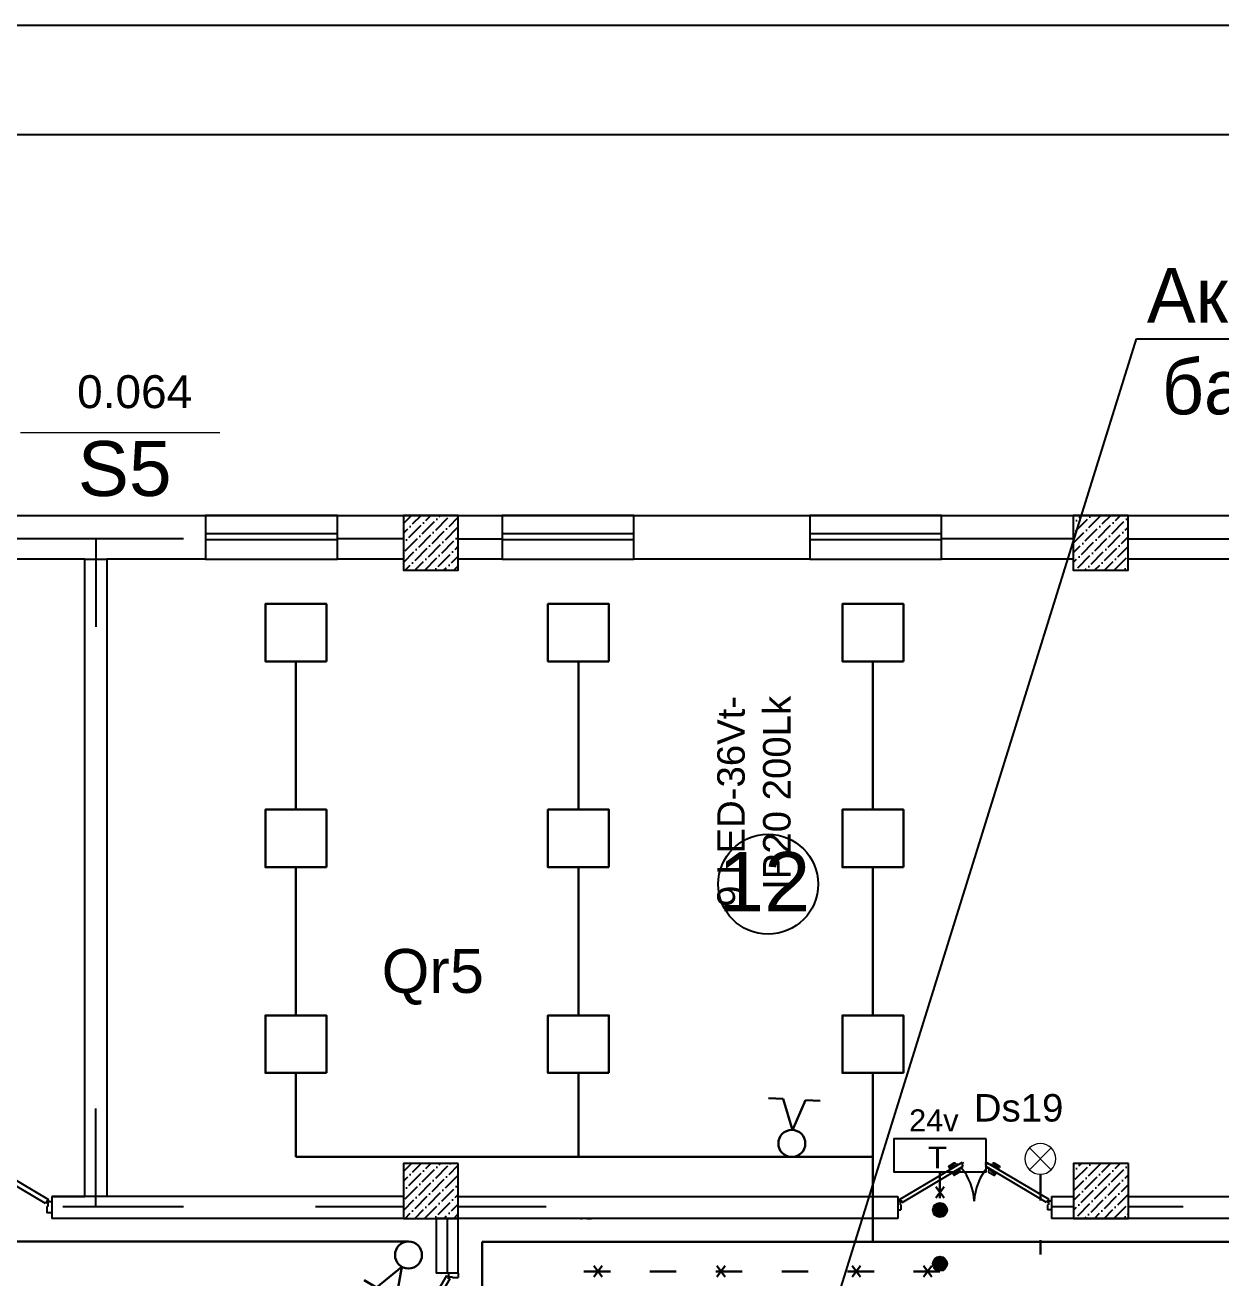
# Model space of a CAD drawing. Header units: millimetres. Extents: x 42452 to 2852333, y -419346 to 834876.
# Drawn here: x 2525997 to 2536882, y 335688 to 347095 of the extents above; entities that cross this region are included whole.
import ezdxf
from ezdxf import colors
from ezdxf.entities.mleader import LeaderData, LeaderLine
from ezdxf.math import Vec2, Vec3

# ---------------------------------------------------------------- set-up
doc = ezdxf.new("R2010")
doc.units = ezdxf.units.MM
doc.linetypes.add('( Hidden )', pattern=[0.275, 0.15, -0.125])
doc.linetypes.add('ACAD_ISO03W100', pattern=[30, 12, -18])
for name, color, linetype, lineweight in [('c_dv_l x_tti-25_Ном._пера__21_Ном._пера__21', 7, 'Continuous', 30), ('memar', 7, 'Continuous', 25), ('Выкл2_IP20', 5, 'Continuous', 30), ('ДВЕРИ', 7, 'Continuous', 5), ('ДС', 5, 'Continuous', 30), ('надписи', 5, 'Continuous', 30), ('Соед_газа', 184, 'ACAD_ISO03W100', 30), ('Соедин', 5, 'Continuous', 30), ('Соедин_роз', 94, 'Continuous', 30), ('текст_свет', 5, 'Continuous', 30), ('Шит', 1, 'Continuous', 30)]:
    doc.layers.add(name, color=color, linetype=linetype, lineweight=lineweight)
doc.layers.add('Layer2', color=7, linetype='Continuous')
doc.layers.add('размер', color=7, linetype='Continuous')
doc.styles.add('Arial', font='arial.ttf', dxfattribs={"height": 200})
doc.styles.add('my_own', font='arial.ttf')
doc.styles.get("Standard").update_dxf_attribs({"font": 'arial.ttf'})
doc.styles.add('СГЕНЕРИР_СТИЛЬ_1', font='arial.ttf')

# ---------------------------------------------------------------- blocks, each defined once
blk = doc.blocks.new('DSA')
at = {"layer": 'ДВЕРИ', "color": 251, "lineweight": 25, "true_color": 0x636466}
for p, q in [((153780, 788017), (153820, 788017)), ((153820, 787965), (153820, 788016)), ((155388, 788017), (155348, 788017)), ((155348, 787965), (155348, 788016)), ((153780, 787928), (153812, 787928)), ((153780, 787928), (153812, 787928)), ((153804, 787910), (153811, 787922)), ((153804, 787910), (154462, 787520)), ((153811, 787922), (153818, 787918)), ((153812, 787928), (153812, 787965)), ((153812, 787965), (153820, 787965)), ((153818, 787918), (153832, 787941)), ((153832, 787941), (154468, 787562)), ((155336, 787941), (154700, 787562)), ((155364, 787910), (154706, 787520)), ((155350, 787918), (155336, 787941)), ((155356, 787965), (155348, 787965)), ((155357, 787922), (155350, 787918)), ((155356, 787928), (155356, 787965)), ((155388, 787928), (155356, 787928)), ((155388, 787928), (155356, 787928)), ((155364, 787910), (155357, 787922)), ((154366, 787654), (154365, 787652)), ((154367, 787641), (154409, 787616)), ((154428, 787627), (154377, 787657)), ((154740, 787627), (154791, 787657)), ((154801, 787641), (154760, 787616)), ((154802, 787654), (154804, 787652)), ((154318, 787574), (154320, 787576)), ((154372, 787532), (154321, 787563)), ((154331, 787579), (154372, 787555)), ((154365, 787571), (154368, 787575)), ((154415, 787542), (154365, 787571)), ((154383, 787557), (154384, 787560)), ((154388, 787610), (154391, 787615)), ((154391, 787615), (154441, 787585)), ((154401, 787550), (154394, 787538)), ((154411, 787605), (154410, 787603)), ((154418, 787546), (154415, 787542)), ((154426, 787594), (154433, 787605)), ((154441, 787585), (154438, 787580)), ((154456, 787542), (154468, 787562)), ((154470, 787534), (154456, 787542)), ((154462, 787520), (154470, 787534)), ((154698, 787534), (154712, 787542)), ((154706, 787520), (154698, 787534)), ((154712, 787542), (154700, 787562)), ((154777, 787615), (154727, 787585)), ((154727, 787585), (154730, 787580)), ((154742, 787594), (154735, 787605)), ((154750, 787546), (154753, 787542)), ((154753, 787542), (154803, 787571)), ((154757, 787605), (154758, 787603)), ((154767, 787550), (154775, 787538)), ((154780, 787610), (154777, 787615)), ((154785, 787557), (154784, 787560)), ((154837, 787579), (154796, 787555)), ((154797, 787532), (154847, 787563)), ((154803, 787571), (154800, 787575)), ((154850, 787574), (154848, 787576))]:
    blk.add_line(p, q, dxfattribs=at)
for centre, radius, start, end in [((154002, 787952), 583, 319.7101, 357.5846), ((155160, 787950), 576, 182.1815, 220.5237), ((154371, 787648), 7.98, 149.2867, 239.2867), ((154373, 787650), 7.98, 59.2867, 149.2867), ((154795, 787650), 7.98, 30.7133, 120.7133), ((154797, 787648), 7.98, 300.7133, 30.7133), ((154325, 787569), 7.98, 149.2867, 239.2867), ((154327, 787572), 7.98, 59.2867, 149.2867), ((154376, 787561), 7.98, 239.2867, 329.2867), ((154380, 787546), 16, 239.2867, 329.2867), ((154404, 787609), 7.98, 329.2867, 59.2867), ((154420, 787613), 16, 329.2867, 59.2867), ((154748, 787613), 16, 120.7133, 210.7133), ((154764, 787609), 7.98, 120.7133, 210.7133), ((154788, 787546), 16, 210.7133, 300.7133), ((154792, 787561), 7.98, 210.7133, 300.7133), ((154842, 787572), 7.98, 30.7133, 120.7133), ((154843, 787569), 7.98, 300.7133, 30.7133)]:
    blk.add_arc(centre, radius, start, end, dxfattribs=at)
blk = doc.blocks.new('qapi 700')
at = {"layer": 'ДВЕРИ', "color": 251, "lineweight": 25, "true_color": 0x636466}
for p, q in [((1281620, 90086), (1281659, 90086)), ((1281620, 89997), (1281651, 89997)), ((1281651, 89997), (1281651, 90034)), ((1281651, 90034), (1281659, 90034)), ((1281659, 90034), (1281659, 90086)), ((1282368, 90010), (1281735, 89633)), ((1282382, 89987), (1282368, 90010)), ((1282420, 90086), (1282380, 90086)), ((1282380, 90034), (1282380, 90085)), ((1282388, 90034), (1282380, 90034)), ((1282388, 89991), (1282382, 89987)), ((1282388, 89997), (1282388, 90034)), ((1282420, 89997), (1282388, 89997)), ((1282420, 89997), (1282388, 89997)), ((1282395, 89980), (1282388, 89991)), ((1282395, 89980), (1281741, 89591)), ((1281812, 89685), (1281762, 89656)), ((1281775, 89698), (1281826, 89728)), ((1281835, 89712), (1281794, 89687)), ((1281814, 89681), (1281812, 89685)), ((1281836, 89725), (1281838, 89722)), ((1281733, 89605), (1281747, 89613)), ((1281741, 89591), (1281733, 89605)), ((1281747, 89613), (1281735, 89633)), ((1281762, 89656), (1281765, 89651)), ((1281776, 89665), (1281770, 89676)), ((1281785, 89617), (1281787, 89613)), ((1281787, 89613), (1281837, 89642)), ((1281792, 89676), (1281793, 89674)), ((1281802, 89622), (1281809, 89609)), ((1281820, 89629), (1281818, 89631)), ((1281872, 89650), (1281831, 89626)), ((1281831, 89604), (1281881, 89634)), ((1281837, 89642), (1281835, 89646)), ((1281884, 89645), (1281883, 89647))]:
    blk.add_line(p, q, dxfattribs=at)
for centre, radius, start, end in [((1282471, 90052), 821, 183.4077, 209.5706), ((1281783, 89684), 15.9, 120.7133, 210.7133), ((1281798, 89680), 7.94, 120.7133, 210.7133), ((1281830, 89721), 7.94, 30.7133, 120.7133), ((1281831, 89718), 7.94, 300.7133, 30.7133), ((1281823, 89617), 15.9, 210.7133, 300.7133), ((1281827, 89633), 7.94, 210.7133, 300.7133), ((1281876, 89643), 7.94, 30.7133, 120.7133), ((1281877, 89641), 7.94, 300.7133, 30.7133)]:
    blk.add_arc(centre, radius, start, end, dxfattribs=at)
blk = doc.blocks.new('выкл2_IP20')
at = {"layer": 'Выкл2_IP20'}
for p, q in [((-105, 409), (-239, 409)), ((0, 125), (-105, 409)), ((0, 125), (105, 409)), ((105, 409), (239, 409))]:
    blk.add_line(p, q, dxfattribs=at)
blk.add_circle((0, 0), 125, dxfattribs=at)
blk = doc.blocks.new('t')
at = {"layer": 'Соедин', "lineweight": -3}
blk.add_hatch(color=256, dxfattribs=at).paths.add_polyline_path([(-65, 0, 1), (65, 0, 1)])
blk.add_circle((0, 0), 65.1, dxfattribs=at)
blk = doc.blocks.new('х')
at = {"layer": 'Соед_газа', "color": 4, "ltscale": 25}
for p, q in [((38, 50), (-38, -50)), ((-38, 50), (38, -50))]:
    blk.add_line(p, q, dxfattribs=at)
blk = doc.blocks.new('дс')
at = {"layer": 'ДС', "linetype": 'Continuous', "lineweight": 0}
for p, q in [((-99, 99), (99, -99)), ((-99, -99), (99, 99))]:
    blk.add_line(p, q, dxfattribs=at)
blk.add_circle((0, 0), 140, dxfattribs=at)

msp = doc.modelspace()

# ---------------------------------------------------------------- hatches: boundary and pattern name
at = {"layer": 'memar', "lineweight": 25}
h = msp.add_hatch(dxfattribs=at)
h.set_pattern_fill('ANSI36', color=256, scale=500)
h.set_pattern_definition([(45, (827242.24, 2624728.387), (33.1456304, 121.533978), [156.25, -31.25, 0, -31.25])])
h.paths.add_polyline_path([(2529440.25153, 342630.87208), (2529440.25153, 342130.87208), (2529940.25153, 342130.87208), (2529940.25153, 342630.87208)])
h = msp.add_hatch(dxfattribs=at)
h.set_pattern_fill('ANSI36', color=256, scale=500)
h.set_pattern_definition([(45, (821144.2, 2624728.387), (33.1456304, 121.533978), [156.25, -31.25, 0, -31.25])])
h.paths.add_polyline_path([(2535538.29672, 342630.87208), (2535538.29672, 342130.87208), (2536038.29672, 342130.87208), (2536038.29672, 342630.87208)])
h = msp.add_hatch(dxfattribs=at)
h.set_pattern_fill('ANSI36', color=256, scale=500)
h.set_pattern_definition([(45, (827242.24, 2618828.38), (33.1456304, 121.533978), [156.25, -31.25, 0, -31.25])])
h.paths.add_polyline_path([(2529440.25153, 336730.86639), (2529440.25153, 336230.86639), (2529940.25153, 336230.86639), (2529940.25153, 336730.86639)])
h = msp.add_hatch(dxfattribs=at)
h.set_pattern_fill('ANSI36', color=256, scale=500)
h.set_pattern_definition([(45, (821142.63, 2618828.38), (33.1456304, 121.533978), [156.25, -31.25, 0, -31.25])])
h.paths.add_polyline_path([(2535539.86168, 336730.86639), (2535539.86168, 336230.86639), (2536039.86168, 336230.86639), (2536039.86168, 336730.86639)])

# ---------------------------------------------------------------- linework, layer by layer
at = {"color": 5, "lineweight": 30}
for p, q in [((2528462.4979, 341301.39092), (2528462.4979, 339951.78393)), ((2531034.01502, 341301.39092), (2531034.01502, 339951.78393)), ((2533714.62801, 341301.39092), (2533714.62801, 339951.78393)), ((2528462.4979, 339427.94553), (2528462.4979, 338078.33854)), ((2531034.01502, 339427.94553), (2531034.01502, 338078.33854)), ((2533714.62801, 339427.94553), (2533714.62801, 338078.33854)), ((2528462.4979, 336789.96101), (2528462.4979, 337554.50014)), ((2531034.01502, 336789.96101), (2531034.01502, 337554.50014)), ((2533714.62801, 336016.85071), (2533714.62801, 337554.50014)), ((2524138.50844, 336019.37034), (2529488.14819, 336019.02666)), ((2530157.73879, 311607.72144), (2530157.73879, 336016.85071))]:
    msp.add_line(p, q, dxfattribs=at)
for points in [[(2528739.76904, 341301.39092), (2528185.22676, 341301.39092), (2528185.22676, 341825.22932), (2528739.76904, 341825.22932)], [(2531311.28616, 341301.39092), (2530756.74388, 341301.39092), (2530756.74388, 341825.22932), (2531311.28616, 341825.22932)], [(2533991.89915, 341301.39092), (2533437.35687, 341301.39092), (2533437.35687, 341825.22932), (2533991.89915, 341825.22932)], [(2528739.76904, 339427.94553), (2528185.22676, 339427.94553), (2528185.22676, 339951.78393), (2528739.76904, 339951.78393)], [(2531311.28616, 339427.94553), (2530756.74388, 339427.94553), (2530756.74388, 339951.78393), (2531311.28616, 339951.78393)], [(2533991.89915, 339427.94553), (2533437.35687, 339427.94553), (2533437.35687, 339951.78393), (2533991.89915, 339951.78393)], [(2528739.76904, 337554.50014), (2528185.22676, 337554.50014), (2528185.22676, 338078.33854), (2528739.76904, 338078.33854)], [(2531311.28616, 337554.50014), (2530756.74388, 337554.50014), (2530756.74388, 338078.33854), (2531311.28616, 338078.33854)], [(2533991.89915, 337554.50014), (2533437.35687, 337554.50014), (2533437.35687, 338078.33854), (2533991.89915, 338078.33854)]]:
    msp.add_lwpolyline(points, close=True, dxfattribs=at)
at = {"layer": 'c_dv_l x_tti-25_Ном._пера__21_Ном._пера__21', "linetype": 'Continuous', "lineweight": 25, "flags": 128}
for points in [[(2504668.48455, 347094.91914), (2588276.03655, 347094.91914), (2588276.03655, 287972.43594), (2504668.48455, 287972.43594)], [(2508649.79655, 346099.59114), (2587280.70855, 346099.59114), (2587280.70855, 288967.76394), (2508649.79655, 288967.76394)]]:
    msp.add_lwpolyline(points, close=True, dxfattribs=at)
at = {"layer": 'Layer2', "color": 4}
msp.add_lwpolyline([(2534744.51168, 336954.21013), (2533904.50314, 336954.21013), (2533904.50314, 336655.17682), (2534744.51168, 336655.17682)], close=True, dxfattribs=at)
at = {"layer": 'memar', "lineweight": 25}
for p, q in [((2526639.8803, 342416.36379), (2525839.57584, 342416.36379)), ((2527440.18476, 342416.36379), (2526639.8803, 342416.36379)), ((2529839.8803, 336230.86639), (2529839.8803, 335730.86639))]:
    msp.add_line(p, q, dxfattribs=at)
at = {"layer": 'memar', "color": 0, "lineweight": 25}
for p, q in [((2526239.77597, 336431.15305), (2526239.77597, 336230.86639)), ((2533939.8803, 336430.86639), (2533939.8803, 336230.86639)), ((2535339.8803, 336430.86639), (2535339.8803, 336230.86639))]:
    msp.add_line(p, q, dxfattribs=at)
at = {"layer": 'memar', "color": 7, "linetype": '( Hidden )', "lineweight": 25}
msp.add_line((2531054.21386, 336230.86639), (2531154.21386, 336230.86639), dxfattribs=at)
at = {"layer": 'memar', "color": 0, "lineweight": 25}
for points in [[(2518040.05661, 342630.87208), (2559440.05661, 342630.87208)], [(2526539.8803, 342230.87208), (2525839.57584, 342230.87208)], [(2527639.57584, 342230.87208), (2526739.8803, 342230.87208)], [(2529440.25153, 342230.87208), (2528839.57584, 342230.87208)], [(2530339.57584, 342230.87208), (2529940.25153, 342230.87208)], [(2533139.57584, 342230.87208), (2531539.57584, 342230.87208)], [(2535538.29672, 342230.87208), (2534339.57584, 342230.87208)], [(2537339.57584, 342230.87208), (2536038.29672, 342230.87208)], [(2526239.77597, 336430.86639), (2526539.8803, 336430.86639)], [(2529439.8803, 336430.86639), (2526239.77597, 336430.86639)], [(2529940.25153, 336430.86639), (2533939.8803, 336430.86639)], [(2535339.8803, 336430.86639), (2535539.86168, 336430.86639)], [(2536039.86168, 336430.86639), (2537439.86168, 336430.86639)], [(2529440.25153, 336230.86639), (2526239.77597, 336230.86639)], [(2529939.8803, 335730.86639), (2529939.8803, 336230.86639), (2529739.8803, 336230.86639), (2529739.8803, 335730.86639)], [(2533939.8803, 336230.86639), (2529939.8803, 336230.86639)], [(2537439.86168, 336230.86639), (2535339.8803, 336230.86639)], [(2529939.8803, 335730.86639), (2529739.8803, 335730.86639)]]:
    msp.add_lwpolyline(points, dxfattribs=at)
for points in [[(2528839.57584, 342630.87208), (2527639.57585, 342630.87208), (2527639.57585, 342230.87208), (2528839.57584, 342230.87208)], [(2531539.57584, 342630.87208), (2530339.57585, 342630.87208), (2530339.57585, 342230.87208), (2531539.57584, 342230.87208)], [(2534339.69366, 342630.87208), (2533139.69366, 342630.87208), (2533139.69366, 342230.87208), (2534339.69366, 342230.87208)], [(2526739.8803, 336430.86639), (2526539.8803, 336430.86639), (2526539.8803, 342230.87208), (2526739.8803, 342230.87208)]]:
    msp.add_lwpolyline(points, close=True, dxfattribs=at)
at = {"layer": 'memar', "color": 3, "lineweight": 25}
for points in [[(2529940.25153, 342630.87208), (2529440.25153, 342630.87208), (2529440.25153, 342130.87208), (2529940.25153, 342130.87208)], [(2536038.29672, 342630.87208), (2535538.29672, 342630.87208), (2535538.29672, 342130.87208), (2536038.29672, 342130.87208)], [(2529940.25153, 336730.86639), (2529440.25153, 336730.86639), (2529440.25153, 336230.86639), (2529940.25153, 336230.86639)], [(2536039.86168, 336730.86639), (2535539.86168, 336730.86639), (2535539.86168, 336230.86639), (2536039.86168, 336230.86639)]]:
    msp.add_lwpolyline(points, close=True, dxfattribs=at)
at = {"layer": 'memar', "color": 146, "lineweight": 25, "true_color": 0x105689}
for points in [[(2527639.57585, 342462.00949), (2527639.57585, 342412.00949), (2528839.57584, 342412.00949), (2528839.57584, 342462.00949)], [(2530339.57585, 342462.00949), (2530339.57585, 342412.00949), (2531539.57584, 342412.00949), (2531539.57584, 342462.00949)], [(2533139.69366, 342462.00949), (2533139.69366, 342412.00949), (2534339.69366, 342412.00949), (2534339.69366, 342462.00949)]]:
    msp.add_lwpolyline(points, close=True, dxfattribs=at)
at = {"layer": 'memar', "lineweight": 25}
for points in [[(2526639.8803, 342416.36379), (2526639.8803, 341616.36379)], [(2529440.25153, 342416.36379), (2528839.57584, 342416.36379)], [(2529940.25153, 342416.36379), (2530339.57585, 342416.36379)], [(2535538.29672, 342416.36379), (2534339.69366, 342416.36379)], [(2536038.29672, 342416.36379), (2537339.57585, 342416.36379)], [(2526639.8803, 336337.31698), (2526639.8803, 337230.86639)], [(2526340.77597, 336337.31698), (2526639.8803, 336337.31698)], [(2526639.8803, 336337.31698), (2527439.8803, 336337.31698)], [(2528640.25153, 336337.31698), (2529440.25153, 336337.31698)], [(2529940.25153, 336337.31698), (2530740.25153, 336337.31698)], [(2535339.8803, 336337.31698), (2535539.86168, 336337.31698)], [(2536039.86168, 336337.31698), (2536539.86168, 336337.31698)]]:
    msp.add_lwpolyline(points, dxfattribs=at)
at = {"layer": 'memar', "color": 0, "lineweight": 25}
msp.add_circle((2532760.53348, 339272.7538), 454.87332, dxfattribs=at)
at = {"layer": 'надписи', "color": 0, "lineweight": 15}
msp.add_line((2527768.53729, 343383.14722), (2525953.85022, 343383.14722), dxfattribs=at)
at = {"layer": 'Соед_газа', "ltscale": 20}
for p, q in [((2534324.50741, 336655.17682), (2534324.50741, 336279.62502)), ((2535238.75059, 336632.30942), (2535238.75059, 335902.43839)), ((2534324.50741, 335747.83122), (2530893.86459, 335747.83122)), ((2530893.86459, 335165.19433), (2530893.86459, 335747.83122))]:
    msp.add_line(p, q, dxfattribs=at)
at = {"layer": 'Соедин_роз', "color": 5, "lineweight": 30}
for p, q in [((2528462.4979, 336789.96101), (2533714.62801, 336789.96101)), ((2550904.31124, 336016.85071), (2530157.73879, 336016.85071))]:
    msp.add_line(p, q, dxfattribs=at)

# ---------------------------------------------------------------- block references
at = {"layer": 'memar', "lineweight": 25, "xscale": -1.121843277023546, "yscale": 1.121843277023546, "zscale": 1.121843277023546, "rotation": 180}
msp.add_blockref('qapi 700', (1087565.96571, 437343.47515), dxfattribs=at)
at = {"layer": 'memar', "color": 1, "lineweight": 25, "xscale": 0.8742429527605249, "yscale": 0.8742429527605249, "zscale": 0.8742429527605249, "rotation": 180}
msp.add_blockref('DSA', (2669781.10242, 1025226.80944), dxfattribs=at)
at = {"layer": 'memar', "color": 1, "lineweight": 25, "xscale": -1, "rotation": 270}
msp.add_blockref('DSA', (1741923.07256, 180342.84486), dxfattribs=at)
at = {"layer": 'Выкл2_IP20'}
for p, xscale, yscale, zscale, rotation in [((2532976.45463, 336912.45054), 0.9814641926970527, 0.9814641926970527, 0.9814641926970527, 356.781561831019), ((2529487.06971, 335896.34837), 0.9814641926970524, 0.9814641926970524, 0.9814641926970524, 149.890664075617)]:
    msp.add_blockref('выкл2_IP20', p, dxfattribs=dict(at, xscale=xscale, yscale=yscale, zscale=zscale, rotation=rotation))
at = {"layer": 'ДС', "xscale": -1, "rotation": 90}
msp.add_blockref('дс', (2535238.75059, 336772.30942), dxfattribs=at)
at = {"layer": 'Соед_газа'}
for p in [(2534324.50741, 336467.40092), (2531210.98211, 335747.83122), (2532330.79944, 335747.83122), (2533564.61423, 335747.83122), (2534213.88087, 335747.83122)]:
    msp.add_blockref('х', p, dxfattribs=at)
at = {"layer": 'Соедин'}
for p in [(2534324.50741, 336307.24177), (2534324.50741, 335817.14393)]:
    msp.add_blockref('t', p, dxfattribs=at)

# ---------------------------------------------------------------- texts
at = {"insert": (2527518.70849, 343602.91341), "char_height": 300, "width": 1328.4803624, "attachment_point": 9}
msp.add_mtext('{\\fArial|b0|i0|c238|p34;0.064}', dxfattribs=at)
at = {"layer": 'memar', "linetype": 'Continuous', "lineweight": 25, "insert": (2533144.27348, 339566.20938), "char_height": 540, "attachment_point": 3, "style": 'СГЕНЕРИР_СТИЛЬ_1'}
msp.add_mtext('12', dxfattribs=at)
at = {"layer": 'надписи', "color": 0, "lineweight": 15}
msp.add_text('S5', height=500, dxfattribs=at).set_placement((2526476.4321, 342807.54159))
at = {"layer": 'надписи', "color": 1, "insert": (2532968.0978, 340987.97459), "char_height": 250, "width": 3405.0343712, "attachment_point": 9, "rotation": 90, "style": 'my_own'}
msp.add_mtext('{\\fArial|b0|i0|c238|p34;9 }LED-{\\fArial|b0|i0|c238|p34;36}Vt-{\\fArial|b0|i0|c238|p34;\\P}IP{\\fArial|b0|i0|c238|p34;20 200Lk}', dxfattribs=at)
at = {"layer": 'надписи', "color": 5, "insert": (2529242.77179, 338683.32841), "char_height": 400, "width": 541.4951903, "attachment_point": 1, "style": 'Arial'}
msp.add_mtext('Qr5', dxfattribs=at)
at = {"layer": 'размер', "color": 3, "char_height": 200, "attachment_point": 3, "style": 'my_own'}
for s, insert in [('24v', (2534494.31733, 337222.99768)), ('T', (2534387.9216, 336884.84674))]:
    msp.add_mtext(s, dxfattribs=dict(at, insert=insert))
at = {"layer": 'текст_свет', "insert": (2535448.40155, 337362.30847), "char_height": 250, "width": 720.2003836, "attachment_point": 3}
msp.add_mtext('{\\fArial|b0|i0|c0|p34;Ds\\fArial|b0|i0|c204|p34;19}', dxfattribs=at)

# ---------------------------------------------------------------- leaders
at = {"layer": 'Шит', "color": 0, "lineweight": -3}
ml = msp.add_multileader_mtext('Standard', dxfattribs=at)
ml.set_content('{\\fA3 Arial AzLat|b0|i0|c204|p34;\\C7;Аккумлйатор батарейасы}')
ml.set_leader_properties()
ml.build(insert=Vec2(0, 0))
ml.multileader.update_dxf_attribs({"text_left_attachment_type": 6, "text_right_attachment_type": 6, "dogleg_length": 0.36, "arrow_head_size": 0.18})
ctx = ml.context
ctx.base_point, ctx.char_height, ctx.arrow_head_size, ctx.landing_gap_size, ctx.plane_origin = Vec3(2536286.39255, 344237.47363), 500, 0.18, 0.09, Vec3(2555028.2889, 356172.14947)
ctx.left_attachment, ctx.right_attachment, ctx.text_align_type = 6, 6, 1
notes = []
notes.append((ctx, [(0, (1, 1, 0), (2536113.91827, 344237.47363), (1, 0), 172.47428, [(0, [(2529134.40418, 321830.47232)], 0, [])])]))
ctx.mtext.insert, ctx.mtext.width, ctx.mtext.alignment, ctx.mtext.flow_direction = Vec3(2538213.32429, 344884.47227), 4215.9366736, 2, 5
for ctx, leaders in notes:
    for number, flags, end, landing, length, lines in leaders:
        leader = LeaderData()
        leader.index, (leader.has_last_leader_line, leader.has_dogleg_vector, leader.attachment_direction) = number, flags
        leader.last_leader_point, leader.dogleg_vector, leader.dogleg_length = Vec3(end), Vec3(landing), length
        for number, points, colour, breaks in lines:
            line = LeaderLine()
            line.index, line.vertices, line.color, line.breaks = number, Vec3.list(points), colors.encode_raw_color(colour), breaks
            leader.lines.append(line)
        ctx.leaders.append(leader)

doc.saveas('drawing.dxf')
